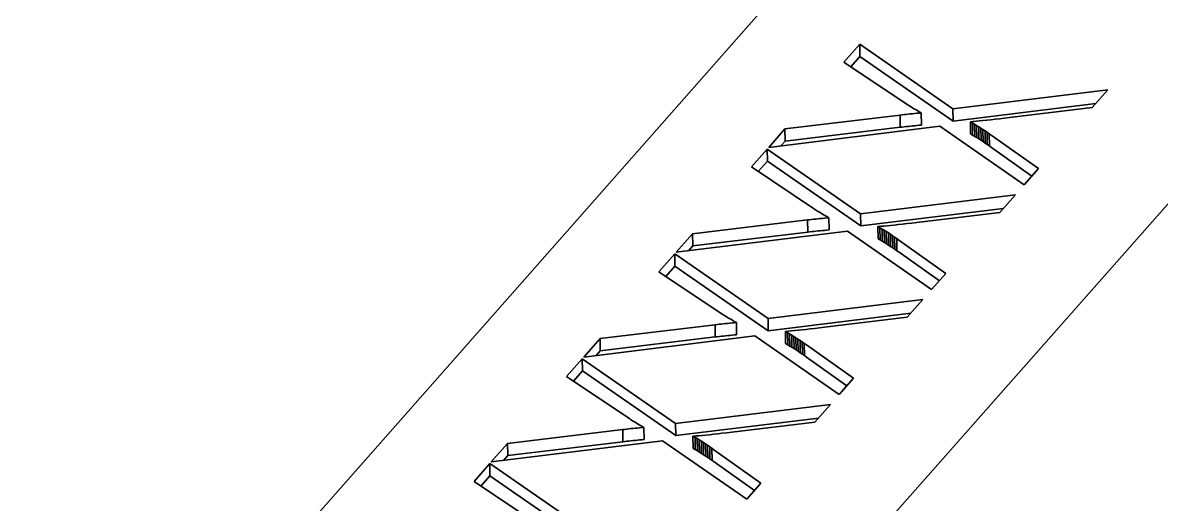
# Model space of a CAD drawing. Extents: x -1051 to 2563, y -231 to 775.
# Drawn here: x -212.313 to -208.12, y 560.717 to 562.49 of the extents above; entities that cross this region are included whole.
import ezdxf

# ---------------------------------------------------------------- set-up
doc = ezdxf.new("R2010")
doc.units = 0

msp = doc.modelspace()

# ---------------------------------------------------------------- linework, layer by layer
at = {"color": 7, "lineweight": 35, "ltscale": 0.138123}
msp.add_line((-206.7967, 563.2949), (-210.4516, 559.1517), dxfattribs=at)
at = {"color": 7, "lineweight": 35, "ltscale": 0.110498}
msp.add_line((-209.3891, 562.7645), (-212.313, 559.45), dxfattribs=at)
at = {"color": 7, "lineweight": 35, "ltscale": 0.002195}
for p, q in [((-209.2887, 562.3448), (-209.2306, 562.4106)), ((-209.6293, 561.9587), (-209.5712, 562.0246))]:
    msp.add_line(p, q, dxfattribs=at)
at = {"color": 7, "lineweight": 35, "ltscale": 0.010451}
for p, q in [((-209.2306, 562.4106), (-208.887, 562.1727)), ((-209.5712, 562.0246), (-209.2275, 561.7866)), ((-209.5705, 561.9797), (-209.2268, 561.7417)), ((-210.2516, 561.2076), (-209.9079, 560.9696))]:
    msp.add_line(p, q, dxfattribs=at)
at = {"color": 7, "lineweight": 35, "ltscale": 0.001123}
for p, q in [((-209.2306, 562.4106), (-209.2299, 562.3657)), ((-209.0037, 562.1578), (-209.003, 562.1129)), ((-208.8229, 562.1254), (-208.8222, 562.0804)), ((-208.8075, 562.1163), (-208.8068, 562.0714)), ((-209.5059, 562.0986), (-209.5052, 562.0537)), ((-208.7998, 562.1116), (-208.7991, 562.0667)), ((-208.7921, 562.1068), (-208.7914, 562.0619)), ((-208.7844, 562.1019), (-208.7837, 562.057)), ((-208.7535, 562.0811), (-208.7528, 562.0361)), ((-209.5712, 562.0246), (-209.5705, 561.9797)), ((-209.2275, 561.7866), (-209.2268, 561.7417)), ((-209.4224, 561.7637), (-209.4217, 561.7188)), ((-209.3442, 561.7718), (-209.3435, 561.7269)), ((-209.8464, 561.7126), (-209.8457, 561.6677)), ((-209.1404, 561.7256), (-209.1396, 561.6807)), ((-209.1326, 561.7208), (-209.1319, 561.6758)), ((-209.1172, 561.7108), (-209.1165, 561.6659)), ((-209.0941, 561.695), (-209.0934, 561.6501)), ((-209.9117, 561.6385), (-209.911, 561.5936)), ((-209.6848, 561.3857), (-209.6841, 561.3408)), ((-209.5681, 561.4006), (-209.5674, 561.3557)), ((-210.187, 561.3265), (-210.1863, 561.2816)), ((-209.4963, 561.3488), (-209.4956, 561.3038)), ((-209.4732, 561.3347), (-209.4725, 561.2898)), ((-209.4424, 561.3143), (-209.4417, 561.2694)), ((-209.4347, 561.309), (-209.434, 561.264)), ((-209.9086, 561.0145), (-209.9079, 560.9696)), ((-209.8446, 560.9672), (-209.8439, 560.9222)), ((-209.8369, 560.9627), (-209.8362, 560.9178)), ((-209.8292, 560.9581), (-209.8285, 560.9132)), ((-209.8061, 560.9437), (-209.8054, 560.8988)), ((-209.7829, 560.9283), (-209.7822, 560.8834))]:
    msp.add_line(p, q, dxfattribs=at)
at = {"color": 7, "lineweight": 35, "ltscale": 0.007002}
for p, q in [((-209.0561, 562.1888), (-209.2887, 562.3448)), ((-210.4183, 560.6446), (-210.651, 560.8005))]:
    msp.add_line(p, q, dxfattribs=at)
at = {"color": 7, "lineweight": 35, "ltscale": 0.001264}
for p, q in [((-209.2634, 562.3278), (-209.2299, 562.3657)), ((-209.604, 561.9418), (-209.5705, 561.9797))]:
    msp.add_line(p, q, dxfattribs=at)
at = {"color": 7, "lineweight": 35, "ltscale": 0.010449}
msp.add_line((-209.2299, 562.3657), (-208.8863, 562.1278), dxfattribs=at)
at = {"color": 7, "lineweight": 35, "ltscale": 0.014365}
for p, q in [((-208.887, 562.1727), (-208.3166, 562.2426)), ((-209.5681, 561.4006), (-208.9977, 561.4705))]:
    msp.add_line(p, q, dxfattribs=at)
at = {"color": 7, "lineweight": 35, "ltscale": 0.002176}
for p, q in [((-208.3166, 562.2426), (-208.3742, 562.1773)), ((-208.6572, 561.8565), (-208.7148, 561.7913))]:
    msp.add_line(p, q, dxfattribs=at)
at = {"color": 7, "lineweight": 35, "ltscale": 8.99395e-05}
msp.add_line((-209.053, 562.1869), (-209.0561, 562.1888), dxfattribs=at)
at = {"color": 7, "lineweight": 35, "ltscale": 0.000103192}
msp.add_line((-209.0495, 562.1847), (-209.053, 562.1869), dxfattribs=at)
at = {"color": 7, "lineweight": 35, "ltscale": 0.000117434}
msp.add_line((-209.0455, 562.1823), (-209.0495, 562.1847), dxfattribs=at)
at = {"color": 7, "lineweight": 35, "ltscale": 0.000130712}
msp.add_line((-209.041, 562.1796), (-209.0455, 562.1823), dxfattribs=at)
at = {"color": 7, "lineweight": 35, "ltscale": 0.000145432}
for p, q in [((-209.0361, 562.1766), (-209.041, 562.1796)), ((-209.7172, 561.4044), (-209.7222, 561.4074)), ((-210.0577, 561.0184), (-210.0627, 561.0214))]:
    msp.add_line(p, q, dxfattribs=at)
at = {"color": 7, "lineweight": 35, "ltscale": 0.000159044}
msp.add_line((-209.0306, 562.1733), (-209.0361, 562.1766), dxfattribs=at)
at = {"color": 7, "lineweight": 35, "ltscale": 0.000172991}
for p, q in [((-209.0246, 562.1699), (-209.0306, 562.1733)), ((-209.3651, 561.7838), (-209.3711, 561.7873)), ((-210.0463, 561.0117), (-210.0522, 561.0151))]:
    msp.add_line(p, q, dxfattribs=at)
at = {"color": 7, "lineweight": 35, "ltscale": 0.000186944}
msp.add_line((-209.0181, 562.1661), (-209.0246, 562.1699), dxfattribs=at)
at = {"color": 7, "lineweight": 35, "ltscale": 0.00020133}
for p, q in [((-209.0111, 562.1621), (-209.0181, 562.1661)), ((-210.0328, 561.0039), (-210.0398, 561.0079))]:
    msp.add_line(p, q, dxfattribs=at)
at = {"color": 7, "lineweight": 35, "ltscale": 0.000209225}
for p, q in [((-209.012, 562.157), (-209.0037, 562.1578)), ((-209.6931, 561.3849), (-209.6848, 561.3857)), ((-209.6924, 561.34), (-209.6841, 561.3408))]:
    msp.add_line(p, q, dxfattribs=at)
at = {"color": 7, "lineweight": 35, "ltscale": 0.000215286}
for p, q in [((-209.0037, 562.1578), (-209.0111, 562.1621)), ((-209.6848, 561.3857), (-209.6923, 561.39))]:
    msp.add_line(p, q, dxfattribs=at)
at = {"color": 7, "lineweight": 35, "ltscale": 0.001122}
for p, q in [((-208.887, 562.1727), (-208.8863, 562.1278)), ((-209.0818, 562.1497), (-209.0811, 562.1049)), ((-208.8152, 562.1208), (-208.8145, 562.076)), ((-208.7767, 562.0969), (-208.776, 562.052)), ((-208.769, 562.0917), (-208.7682, 562.0468)), ((-208.7613, 562.0864), (-208.7606, 562.0416)), ((-209.1635, 561.7393), (-209.1628, 561.6944)), ((-209.1558, 561.7348), (-209.1551, 561.6899)), ((-209.1481, 561.7302), (-209.1474, 561.6854)), ((-209.1249, 561.7158), (-209.1242, 561.671)), ((-209.1095, 561.7056), (-209.1088, 561.6608)), ((-209.1018, 561.7004), (-209.1011, 561.6555)), ((-209.763, 561.3776), (-209.7623, 561.3327)), ((-209.5041, 561.3532), (-209.5034, 561.3083)), ((-209.4886, 561.3442), (-209.4879, 561.2993)), ((-209.4809, 561.3395), (-209.4802, 561.2946)), ((-209.4655, 561.3298), (-209.4648, 561.2849)), ((-209.4578, 561.3247), (-209.4571, 561.2798)), ((-209.4501, 561.3196), (-209.4494, 561.2747)), ((-210.2523, 561.2524), (-210.2516, 561.2076)), ((-210.1035, 560.9915), (-210.1028, 560.9467)), ((-210.0254, 560.9996), (-210.0247, 560.9548)), ((-209.8215, 560.9534), (-209.8208, 560.9086)), ((-209.8138, 560.9486), (-209.8131, 560.9037)), ((-210.5276, 560.9404), (-210.5269, 560.8956)), ((-209.7983, 560.9387), (-209.7976, 560.8938)), ((-209.7906, 560.9335), (-209.7899, 560.8887)), ((-209.7752, 560.9229), (-209.7745, 560.878)), ((-210.5929, 560.8664), (-210.5922, 560.8215))]:
    msp.add_line(p, q, dxfattribs=at)
at = {"color": 7, "lineweight": 35, "ltscale": 0.013227}
for p, q in [((-208.8863, 562.1278), (-208.3611, 562.1921)), ((-209.2268, 561.7417), (-208.7017, 561.8061)), ((-209.5674, 561.3557), (-209.0422, 561.42)), ((-209.9079, 560.9696), (-209.3828, 561.034))]:
    msp.add_line(p, q, dxfattribs=at)
at = {"color": 7, "lineweight": 35, "ltscale": 0.007681}
for p, q in [((-208.3742, 562.1773), (-208.6792, 562.1404)), ((-208.7148, 561.7913), (-209.0198, 561.7543)), ((-209.0553, 561.4052), (-209.3604, 561.3683)), ((-209.3959, 561.0191), (-209.7009, 560.9822))]:
    msp.add_line(p, q, dxfattribs=at)
at = {"color": 7, "lineweight": 35, "ltscale": 0.010677}
for p, q in [((-209.5059, 562.0986), (-209.0818, 562.1497)), ((-210.187, 561.3265), (-209.763, 561.3776)), ((-210.1863, 561.2816), (-209.7623, 561.3327))]:
    msp.add_line(p, q, dxfattribs=at)
at = {"color": 7, "lineweight": 35, "ltscale": 0.000184347}
for p, q in [((-209.0818, 562.1497), (-209.0745, 562.1506)), ((-209.763, 561.3776), (-209.7556, 561.3784)), ((-209.7623, 561.3327), (-209.7549, 561.3336))]:
    msp.add_line(p, q, dxfattribs=at)
at = {"color": 7, "lineweight": 35, "ltscale": 0.000186452}
for p, q in [((-209.0745, 562.1506), (-209.0671, 562.1514)), ((-209.7549, 561.3336), (-209.7475, 561.3344))]:
    msp.add_line(p, q, dxfattribs=at)
at = {"color": 7, "lineweight": 35, "ltscale": 0.000189653}
for p, q in [((-209.0671, 562.1514), (-209.0596, 562.1522)), ((-209.7475, 561.3344), (-209.74, 561.3352)), ((-210.0888, 560.9932), (-210.0812, 560.994))]:
    msp.add_line(p, q, dxfattribs=at)
at = {"color": 7, "lineweight": 35, "ltscale": 0.000192522}
for p, q in [((-209.0596, 562.1522), (-209.0519, 562.153)), ((-209.74, 561.3352), (-209.7323, 561.336))]:
    msp.add_line(p, q, dxfattribs=at)
at = {"color": 7, "lineweight": 35, "ltscale": 0.000194799}
for p, q in [((-209.0519, 562.153), (-209.0442, 562.1538)), ((-209.0512, 562.1082), (-209.0435, 562.1089)), ((-209.733, 561.3809), (-209.7253, 561.3817)), ((-209.7323, 561.336), (-209.7246, 561.3368))]:
    msp.add_line(p, q, dxfattribs=at)
at = {"color": 7, "lineweight": 35, "ltscale": 0.000197994}
for p, q in [((-209.0442, 562.1538), (-209.0363, 562.1547)), ((-209.7246, 561.3368), (-209.7167, 561.3376))]:
    msp.add_line(p, q, dxfattribs=at)
at = {"color": 7, "lineweight": 35, "ltscale": 0.000200872}
for p, q in [((-209.0363, 562.1547), (-209.0283, 562.1555)), ((-209.7174, 561.3825), (-209.7094, 561.3833)), ((-209.7167, 561.3376), (-209.7087, 561.3384))]:
    msp.add_line(p, q, dxfattribs=at)
at = {"color": 7, "lineweight": 35, "ltscale": 0.00020315}
for p, q in [((-209.0283, 562.1555), (-209.0202, 562.1562)), ((-209.7087, 561.3384), (-209.7006, 561.3392))]:
    msp.add_line(p, q, dxfattribs=at)
at = {"color": 7, "lineweight": 35, "ltscale": 0.000206187}
for p, q in [((-209.0202, 562.1562), (-209.012, 562.157)), ((-209.7013, 561.3842), (-209.6931, 561.3849)), ((-209.7006, 561.3392), (-209.6924, 561.34)), ((-210.0412, 560.9532), (-210.033, 560.954))]:
    msp.add_line(p, q, dxfattribs=at)
at = {"color": 7, "lineweight": 35, "ltscale": 0.000255479}
msp.add_line((-208.8127, 562.1261), (-208.8229, 562.1254), dxfattribs=at)
at = {"color": 7, "lineweight": 35, "ltscale": 0.000223625}
for p, q in [((-208.8229, 562.1254), (-208.8152, 562.1208)), ((-209.5034, 561.3083), (-209.4956, 561.3038))]:
    msp.add_line(p, q, dxfattribs=at)
at = {"color": 7, "lineweight": 35, "ltscale": 0.000223295}
for p, q in [((-208.8152, 562.1208), (-208.8075, 562.1163)), ((-209.4956, 561.3038), (-209.4879, 561.2993))]:
    msp.add_line(p, q, dxfattribs=at)
at = {"color": 7, "lineweight": 35, "ltscale": 0.000279541}
for p, q in [((-208.8016, 562.1271), (-208.8127, 562.1261)), ((-209.8233, 560.9689), (-209.8344, 560.9679))]:
    msp.add_line(p, q, dxfattribs=at)
at = {"color": 7, "lineweight": 35, "ltscale": 0.000225645}
for p, q in [((-208.8075, 562.1163), (-208.7998, 562.1116)), ((-208.8068, 562.0714), (-208.7991, 562.0667)), ((-209.4886, 561.3442), (-209.4809, 561.3395)), ((-209.4879, 561.2993), (-209.4802, 561.2946))]:
    msp.add_line(p, q, dxfattribs=at)
at = {"color": 7, "lineweight": 35, "ltscale": 0.00030261}
for p, q in [((-208.7896, 562.1282), (-208.8016, 562.1271)), ((-209.4707, 561.356), (-209.4827, 561.3549)), ((-209.8112, 560.97), (-209.8233, 560.9689))]:
    msp.add_line(p, q, dxfattribs=at)
at = {"color": 7, "lineweight": 35, "ltscale": 0.000326062}
msp.add_line((-208.7766, 562.1294), (-208.7896, 562.1282), dxfattribs=at)
at = {"color": 7, "lineweight": 35, "ltscale": 0.000349443}
msp.add_line((-208.7627, 562.1309), (-208.7766, 562.1294), dxfattribs=at)
at = {"color": 7, "lineweight": 35, "ltscale": 0.000372905}
for p, q in [((-208.7478, 562.1324), (-208.7627, 562.1309)), ((-209.0884, 561.7463), (-209.1032, 561.7448)), ((-209.429, 561.3603), (-209.4438, 561.3587)), ((-209.7695, 560.9742), (-209.7843, 560.9727))]:
    msp.add_line(p, q, dxfattribs=at)
at = {"color": 7, "lineweight": 35, "ltscale": 0.000396747}
msp.add_line((-208.7321, 562.1342), (-208.7478, 562.1324), dxfattribs=at)
at = {"color": 7, "lineweight": 35, "ltscale": 0.000419417}
msp.add_line((-208.7154, 562.1361), (-208.7321, 562.1342), dxfattribs=at)
at = {"color": 7, "lineweight": 35, "ltscale": 0.000443087}
msp.add_line((-208.6978, 562.1381), (-208.7154, 562.1361), dxfattribs=at)
at = {"color": 7, "lineweight": 35, "ltscale": 0.000466912}
for p, q in [((-208.6792, 562.1404), (-208.6978, 562.1381)), ((-209.3604, 561.3683), (-209.3789, 561.366))]:
    msp.add_line(p, q, dxfattribs=at)
at = {"color": 7, "lineweight": 35, "ltscale": 0.01588}
for p, q in [((-208.9353, 562.1088), (-209.5657, 562.0308)), ((-209.2759, 561.7228), (-209.9063, 561.6448)), ((-209.6164, 561.3367), (-210.2468, 561.2587)), ((-209.957, 560.9506), (-210.5874, 560.8726))]:
    msp.add_line(p, q, dxfattribs=at)
at = {"color": 7, "lineweight": 35, "ltscale": 0.002262}
for p, q in [((-209.5657, 562.0308), (-209.5059, 562.0986)), ((-210.2468, 561.2587), (-210.187, 561.3265))]:
    msp.add_line(p, q, dxfattribs=at)
at = {"color": 7, "lineweight": 35, "ltscale": 0.010678}
for p, q in [((-209.5052, 562.0537), (-209.0811, 562.1049)), ((-209.8464, 561.7126), (-209.4224, 561.7637)), ((-209.8457, 561.6677), (-209.4217, 561.7188)), ((-210.5276, 560.9404), (-210.1035, 560.9915)), ((-210.5269, 560.8956), (-210.1028, 560.9467))]:
    msp.add_line(p, q, dxfattribs=at)
at = {"color": 7, "lineweight": 35, "ltscale": 0.000184177}
msp.add_line((-209.0811, 562.1049), (-209.0738, 562.1057), dxfattribs=at)
at = {"color": 7, "lineweight": 35, "ltscale": 0.000186621}
for p, q in [((-209.0738, 562.1057), (-209.0664, 562.1065)), ((-209.7556, 561.3784), (-209.7482, 561.3793))]:
    msp.add_line(p, q, dxfattribs=at)
at = {"color": 7, "lineweight": 35, "ltscale": 0.000189487}
for p, q in [((-209.0664, 562.1065), (-209.0589, 562.1073)), ((-209.4077, 561.7653), (-209.4001, 561.7661)), ((-209.407, 561.7205), (-209.3994, 561.7213)), ((-209.7482, 561.3793), (-209.7407, 561.3801)), ((-210.0881, 560.9483), (-210.0805, 560.9491))]:
    msp.add_line(p, q, dxfattribs=at)
at = {"color": 7, "lineweight": 35, "ltscale": 0.000192686}
for p, q in [((-209.0589, 562.1073), (-209.0512, 562.1082)), ((-209.7407, 561.3801), (-209.733, 561.3809))]:
    msp.add_line(p, q, dxfattribs=at)
at = {"color": 7, "lineweight": 35, "ltscale": 0.000197835}
for p, q in [((-209.0435, 562.1089), (-209.0356, 562.1097)), ((-209.3847, 561.7678), (-209.3768, 561.7686)), ((-209.384, 561.7229), (-209.3761, 561.7237)), ((-209.7253, 561.3817), (-209.7174, 561.3825)), ((-210.0658, 560.9957), (-210.058, 560.9965)), ((-210.0651, 560.9508), (-210.0573, 560.9516))]:
    msp.add_line(p, q, dxfattribs=at)
at = {"color": 7, "lineweight": 35, "ltscale": 0.000201028}
msp.add_line((-209.0356, 562.1097), (-209.0276, 562.1106), dxfattribs=at)
at = {"color": 7, "lineweight": 35, "ltscale": 0.000203006}
msp.add_line((-209.0276, 562.1106), (-209.0195, 562.1113), dxfattribs=at)
at = {"color": 7, "lineweight": 35, "ltscale": 0.00020634}
msp.add_line((-209.0195, 562.1113), (-209.0113, 562.1122), dxfattribs=at)
at = {"color": 7, "lineweight": 35, "ltscale": 0.000209086}
msp.add_line((-209.0113, 562.1122), (-209.003, 562.1129), dxfattribs=at)
at = {"color": 7, "lineweight": 35, "ltscale": 0.009449}
for p, q in [((-208.625, 561.893), (-208.9353, 562.1088)), ((-208.9656, 561.507), (-209.2759, 561.7228)), ((-209.3062, 561.1208), (-209.6164, 561.3367)), ((-209.6467, 560.7348), (-209.957, 560.9506))]:
    msp.add_line(p, q, dxfattribs=at)
at = {"color": 7, "lineweight": 35, "ltscale": 0.000222858}
for p, q in [((-208.8222, 562.0804), (-208.8145, 562.076)), ((-209.5041, 561.3532), (-209.4963, 561.3488)), ((-209.8439, 560.9222), (-209.8362, 560.9178))]:
    msp.add_line(p, q, dxfattribs=at)
at = {"color": 7, "lineweight": 35, "ltscale": 0.000224071}
for p, q in [((-208.8145, 562.076), (-208.8068, 562.0714)), ((-209.4963, 561.3488), (-209.4886, 561.3442)), ((-209.8362, 560.9178), (-209.8285, 560.9132))]:
    msp.add_line(p, q, dxfattribs=at)
at = {"color": 7, "lineweight": 35, "ltscale": 0.000227572}
for p, q in [((-208.7998, 562.1116), (-208.7921, 562.1068)), ((-208.7991, 562.0667), (-208.7914, 562.0619)), ((-209.4802, 561.2946), (-209.4725, 561.2898))]:
    msp.add_line(p, q, dxfattribs=at)
at = {"color": 7, "lineweight": 35, "ltscale": 0.000228062}
for p, q in [((-208.7921, 562.1068), (-208.7844, 562.1019)), ((-208.7914, 562.0619), (-208.7837, 562.057)), ((-209.1319, 561.6758), (-209.1242, 561.671)), ((-209.8138, 560.9486), (-209.8061, 560.9437))]:
    msp.add_line(p, q, dxfattribs=at)
at = {"color": 7, "lineweight": 35, "ltscale": 0.000230544}
for p, q in [((-208.7844, 562.1019), (-208.7767, 562.0969)), ((-209.4655, 561.3298), (-209.4578, 561.3247))]:
    msp.add_line(p, q, dxfattribs=at)
at = {"color": 7, "lineweight": 35, "ltscale": 0.000232551}
for p, q in [((-208.7767, 562.0969), (-208.769, 562.0917)), ((-208.776, 562.052), (-208.7682, 562.0468))]:
    msp.add_line(p, q, dxfattribs=at)
at = {"color": 7, "lineweight": 35, "ltscale": 0.000232775}
for p, q in [((-208.769, 562.0917), (-208.7613, 562.0864)), ((-208.7682, 562.0468), (-208.7606, 562.0416))]:
    msp.add_line(p, q, dxfattribs=at)
at = {"color": 7, "lineweight": 35, "ltscale": 0.000235135}
msp.add_line((-208.7613, 562.0864), (-208.7535, 562.0811), dxfattribs=at)
at = {"color": 7, "lineweight": 35, "ltscale": 0.00023627}
msp.add_line((-208.7535, 562.0811), (-208.7458, 562.0756), dxfattribs=at)
at = {"color": 7, "lineweight": 35, "ltscale": 0.005314}
for p, q in [((-208.7458, 562.0756), (-208.5724, 561.9526)), ((-209.7675, 560.9174), (-209.5941, 560.7944))]:
    msp.add_line(p, q, dxfattribs=at)
at = {"color": 7, "lineweight": 35, "ltscale": 0.000577835}
for p, q in [((-209.5205, 562.0364), (-209.5052, 562.0537)), ((-209.861, 561.6503), (-209.8457, 561.6677)), ((-210.5421, 560.8782), (-210.5269, 560.8956))]:
    msp.add_line(p, q, dxfattribs=at)
at = {"color": 7, "lineweight": 35, "ltscale": 0.00022971}
msp.add_line((-208.7837, 562.057), (-208.776, 562.052), dxfattribs=at)
at = {"color": 7, "lineweight": 35, "ltscale": 0.00023601}
msp.add_line((-208.7606, 562.0416), (-208.7528, 562.0361), dxfattribs=at)
at = {"color": 7, "lineweight": 35, "ltscale": 0.00023658}
for p, q in [((-208.7528, 562.0361), (-208.7451, 562.0306)), ((-209.0934, 561.6501), (-209.0857, 561.6446)), ((-209.4347, 561.309), (-209.427, 561.3035)), ((-209.434, 561.264), (-209.4263, 561.2585)), ((-209.7752, 560.9229), (-209.7675, 560.9174)), ((-209.7745, 560.878), (-209.7668, 560.8725))]:
    msp.add_line(p, q, dxfattribs=at)
at = {"color": 7, "lineweight": 35, "ltscale": 0.004554}
for p, q in [((-208.7451, 562.0306), (-208.5965, 561.9253)), ((-209.0857, 561.6446), (-208.9371, 561.5392)), ((-209.4263, 561.2585), (-209.2776, 561.1532))]:
    msp.add_line(p, q, dxfattribs=at)
at = {"color": 7, "lineweight": 35, "ltscale": 0.007003}
for p, q in [((-209.3966, 561.8027), (-209.6293, 561.9587)), ((-209.7372, 561.4167), (-209.9698, 561.5727)), ((-210.0777, 561.0306), (-210.3104, 561.1866))]:
    msp.add_line(p, q, dxfattribs=at)
at = {"color": 7, "lineweight": 35, "ltscale": 0.001988}
for p, q in [((-208.5724, 561.9526), (-208.625, 561.893)), ((-209.2535, 561.1805), (-209.3062, 561.1208)), ((-209.5941, 560.7944), (-209.6467, 560.7348))]:
    msp.add_line(p, q, dxfattribs=at)
at = {"color": 7, "lineweight": 35, "ltscale": 0.014364}
for p, q in [((-209.2275, 561.7866), (-208.6572, 561.8565)), ((-209.9086, 561.0145), (-209.3383, 561.0844))]:
    msp.add_line(p, q, dxfattribs=at)
at = {"color": 7, "lineweight": 35, "ltscale": 8.84747e-05}
msp.add_line((-209.3936, 561.8008), (-209.3966, 561.8027), dxfattribs=at)
at = {"color": 7, "lineweight": 35, "ltscale": 0.000103515}
for p, q in [((-209.3901, 561.7986), (-209.3936, 561.8008)), ((-209.7307, 561.4126), (-209.7342, 561.4148)), ((-210.0712, 561.0265), (-210.0747, 561.0287))]:
    msp.add_line(p, q, dxfattribs=at)
at = {"color": 7, "lineweight": 35, "ltscale": 0.000117108}
for p, q in [((-209.3861, 561.7962), (-209.3901, 561.7986)), ((-209.7267, 561.4102), (-209.7307, 561.4126)), ((-210.0672, 561.024), (-210.0712, 561.0265))]:
    msp.add_line(p, q, dxfattribs=at)
at = {"color": 7, "lineweight": 35, "ltscale": 0.000131828}
msp.add_line((-209.3816, 561.7935), (-209.3861, 561.7962), dxfattribs=at)
at = {"color": 7, "lineweight": 35, "ltscale": 0.000144654}
msp.add_line((-209.3766, 561.7905), (-209.3816, 561.7935), dxfattribs=at)
at = {"color": 7, "lineweight": 35, "ltscale": 0.000159372}
for p, q in [((-209.3711, 561.7873), (-209.3766, 561.7905)), ((-210.0522, 561.0151), (-210.0577, 561.0184))]:
    msp.add_line(p, q, dxfattribs=at)
at = {"color": 7, "lineweight": 35, "ltscale": 0.000187379}
for p, q in [((-209.3587, 561.78), (-209.3651, 561.7838)), ((-209.4144, 561.7196), (-209.407, 561.7205))]:
    msp.add_line(p, q, dxfattribs=at)
at = {"color": 7, "lineweight": 35, "ltscale": 0.00018359}
for p, q in [((-209.4224, 561.7637), (-209.4151, 561.7645)), ((-209.4217, 561.7188), (-209.4144, 561.7196))]:
    msp.add_line(p, q, dxfattribs=at)
at = {"color": 7, "lineweight": 35, "ltscale": 0.000187211}
msp.add_line((-209.4151, 561.7645), (-209.4077, 561.7653), dxfattribs=at)
at = {"color": 7, "lineweight": 35, "ltscale": 0.000192307}
for p, q in [((-209.4001, 561.7661), (-209.3925, 561.767)), ((-210.0812, 560.994), (-210.0736, 560.9949)), ((-210.0805, 560.9491), (-210.0729, 560.95))]:
    msp.add_line(p, q, dxfattribs=at)
at = {"color": 7, "lineweight": 35, "ltscale": 0.000195179}
for p, q in [((-209.3925, 561.767), (-209.3847, 561.7678)), ((-210.0736, 560.9949), (-210.0658, 560.9957))]:
    msp.add_line(p, q, dxfattribs=at)
at = {"color": 7, "lineweight": 35, "ltscale": 0.00020027}
msp.add_line((-209.3768, 561.7686), (-209.3689, 561.7694), dxfattribs=at)
at = {"color": 7, "lineweight": 35, "ltscale": 0.000203909}
msp.add_line((-209.3689, 561.7694), (-209.3607, 561.7702), dxfattribs=at)
at = {"color": 7, "lineweight": 35, "ltscale": 0.000205807}
for p, q in [((-209.3607, 561.7702), (-209.3526, 561.771)), ((-209.36, 561.7253), (-209.3519, 561.7261))]:
    msp.add_line(p, q, dxfattribs=at)
at = {"color": 7, "lineweight": 35, "ltscale": 0.000200571}
for p, q in [((-209.3517, 561.7761), (-209.3587, 561.78)), ((-209.6923, 561.39), (-209.6992, 561.394))]:
    msp.add_line(p, q, dxfattribs=at)
at = {"color": 7, "lineweight": 35, "ltscale": 0.000208845}
for p, q in [((-209.3526, 561.771), (-209.3442, 561.7718)), ((-209.3519, 561.7261), (-209.3435, 561.7269))]:
    msp.add_line(p, q, dxfattribs=at)
at = {"color": 7, "lineweight": 35, "ltscale": 0.000214954}
for p, q in [((-209.3442, 561.7718), (-209.3517, 561.7761)), ((-210.0254, 560.9996), (-210.0328, 561.0039))]:
    msp.add_line(p, q, dxfattribs=at)
at = {"color": 7, "lineweight": 35, "ltscale": 0.000255973}
for p, q in [((-209.1533, 561.7401), (-209.1635, 561.7393)), ((-209.4939, 561.354), (-209.5041, 561.3532))]:
    msp.add_line(p, q, dxfattribs=at)
at = {"color": 7, "lineweight": 35, "ltscale": 0.000222528}
for p, q in [((-209.1635, 561.7393), (-209.1558, 561.7348)), ((-209.1628, 561.6944), (-209.1551, 561.6899)), ((-209.8446, 560.9672), (-209.8369, 560.9627))]:
    msp.add_line(p, q, dxfattribs=at)
at = {"color": 7, "lineweight": 35, "ltscale": 0.000279032}
for p, q in [((-209.1422, 561.741), (-209.1533, 561.7401)), ((-209.4827, 561.3549), (-209.4939, 561.354))]:
    msp.add_line(p, q, dxfattribs=at)
at = {"color": 7, "lineweight": 35, "ltscale": 0.00030299}
msp.add_line((-209.1301, 561.7421), (-209.1422, 561.741), dxfattribs=at)
at = {"color": 7, "lineweight": 35, "ltscale": 0.000325829}
for p, q in [((-209.1171, 561.7433), (-209.1301, 561.7421)), ((-209.7982, 560.9713), (-209.8112, 560.97))]:
    msp.add_line(p, q, dxfattribs=at)
at = {"color": 7, "lineweight": 35, "ltscale": 0.000349666}
for p, q in [((-209.1032, 561.7448), (-209.1171, 561.7433)), ((-209.7843, 560.9727), (-209.7982, 560.9713))]:
    msp.add_line(p, q, dxfattribs=at)
at = {"color": 7, "lineweight": 35, "ltscale": 0.000396156}
msp.add_line((-209.0726, 561.7481), (-209.0884, 561.7463), dxfattribs=at)
at = {"color": 7, "lineweight": 35, "ltscale": 0.00042}
msp.add_line((-209.0559, 561.75), (-209.0726, 561.7481), dxfattribs=at)
at = {"color": 7, "lineweight": 35, "ltscale": 0.000443263}
for p, q in [((-209.0383, 561.7521), (-209.0559, 561.75)), ((-209.7195, 560.98), (-209.7371, 560.9779))]:
    msp.add_line(p, q, dxfattribs=at)
at = {"color": 7, "lineweight": 35, "ltscale": 0.000466533}
msp.add_line((-209.0198, 561.7543), (-209.0383, 561.7521), dxfattribs=at)
at = {"color": 7, "lineweight": 35, "ltscale": 0.002261}
for p, q in [((-209.9063, 561.6448), (-209.8464, 561.7126)), ((-210.5874, 560.8726), (-210.5276, 560.9404))]:
    msp.add_line(p, q, dxfattribs=at)
at = {"color": 7, "lineweight": 35, "ltscale": 0.000192143}
msp.add_line((-209.3994, 561.7213), (-209.3918, 561.722), dxfattribs=at)
at = {"color": 7, "lineweight": 35, "ltscale": 0.00019534}
for p, q in [((-209.3918, 561.722), (-209.384, 561.7229)), ((-210.0729, 560.95), (-210.0651, 560.9508))]:
    msp.add_line(p, q, dxfattribs=at)
at = {"color": 7, "lineweight": 35, "ltscale": 0.000200492}
for p, q in [((-209.3761, 561.7237), (-209.3681, 561.7245)), ((-210.058, 560.9965), (-210.05, 560.9973)), ((-210.0573, 560.9516), (-210.0493, 560.9524))]:
    msp.add_line(p, q, dxfattribs=at)
at = {"color": 7, "lineweight": 35, "ltscale": 0.000203529}
for p, q in [((-209.3681, 561.7245), (-209.36, 561.7253)), ((-210.05, 560.9973), (-210.0419, 560.998)), ((-210.0493, 560.9524), (-210.0412, 560.9532))]:
    msp.add_line(p, q, dxfattribs=at)
at = {"color": 7, "lineweight": 35, "ltscale": 0.000224399}
for p, q in [((-209.1558, 561.7348), (-209.1481, 561.7302)), ((-209.1551, 561.6899), (-209.1474, 561.6854)), ((-209.8369, 560.9627), (-209.8292, 560.9581))]:
    msp.add_line(p, q, dxfattribs=at)
at = {"color": 7, "lineweight": 35, "ltscale": 0.000225181}
for p, q in [((-209.1481, 561.7302), (-209.1404, 561.7256)), ((-209.8285, 560.9132), (-209.8208, 560.9086))]:
    msp.add_line(p, q, dxfattribs=at)
at = {"color": 7, "lineweight": 35, "ltscale": 0.000227249}
for p, q in [((-209.1404, 561.7256), (-209.1326, 561.7208)), ((-209.1396, 561.6807), (-209.1319, 561.6758)), ((-209.8215, 560.9534), (-209.8138, 560.9486)), ((-209.8208, 560.9086), (-209.8131, 560.9037))]:
    msp.add_line(p, q, dxfattribs=at)
at = {"color": 7, "lineweight": 35, "ltscale": 0.000228882}
for p, q in [((-209.1326, 561.7208), (-209.1249, 561.7158)), ((-209.4732, 561.3347), (-209.4655, 561.3298)), ((-209.8131, 560.9037), (-209.8054, 560.8988))]:
    msp.add_line(p, q, dxfattribs=at)
at = {"color": 7, "lineweight": 35, "ltscale": 0.00023003}
for p, q in [((-209.1249, 561.7158), (-209.1172, 561.7108)), ((-209.8054, 560.8988), (-209.7976, 560.8938))]:
    msp.add_line(p, q, dxfattribs=at)
at = {"color": 7, "lineweight": 35, "ltscale": 0.000231919}
msp.add_line((-209.1172, 561.7108), (-209.1095, 561.7056), dxfattribs=at)
at = {"color": 7, "lineweight": 35, "ltscale": 0.000233406}
for p, q in [((-209.1095, 561.7056), (-209.1018, 561.7004)), ((-209.1088, 561.6608), (-209.1011, 561.6555)), ((-209.7906, 560.9335), (-209.7829, 560.9283))]:
    msp.add_line(p, q, dxfattribs=at)
at = {"color": 7, "lineweight": 35, "ltscale": 0.000234509}
msp.add_line((-209.1018, 561.7004), (-209.0941, 561.695), dxfattribs=at)
at = {"color": 7, "lineweight": 35, "ltscale": 0.000225971}
for p, q in [((-209.1474, 561.6854), (-209.1396, 561.6807)), ((-209.8292, 560.9581), (-209.8215, 560.9534))]:
    msp.add_line(p, q, dxfattribs=at)
at = {"color": 7, "lineweight": 35, "ltscale": 0.000230863}
for p, q in [((-209.1242, 561.671), (-209.1165, 561.6659)), ((-209.8061, 560.9437), (-209.7983, 560.9387))]:
    msp.add_line(p, q, dxfattribs=at)
at = {"color": 7, "lineweight": 35, "ltscale": 0.000231069}
for p, q in [((-209.1165, 561.6659), (-209.1088, 561.6608)), ((-209.7983, 560.9387), (-209.7906, 560.9335))]:
    msp.add_line(p, q, dxfattribs=at)
at = {"color": 7, "lineweight": 35, "ltscale": 0.000235698}
for p, q in [((-209.1011, 561.6555), (-209.0934, 561.6501)), ((-209.7829, 560.9283), (-209.7752, 560.9229))]:
    msp.add_line(p, q, dxfattribs=at)
at = {"color": 7, "lineweight": 35, "ltscale": 0.000236891}
msp.add_line((-209.0941, 561.695), (-209.0864, 561.6895), dxfattribs=at)
at = {"color": 7, "lineweight": 35, "ltscale": 0.005315}
for p, q in [((-209.0864, 561.6895), (-208.913, 561.5665)), ((-209.427, 561.3035), (-209.2535, 561.1805))]:
    msp.add_line(p, q, dxfattribs=at)
at = {"color": 7, "lineweight": 35, "ltscale": 0.002196}
for p, q in [((-209.9698, 561.5727), (-209.9117, 561.6385)), ((-210.651, 560.8005), (-210.5929, 560.8664))]:
    msp.add_line(p, q, dxfattribs=at)
at = {"color": 7, "lineweight": 35, "ltscale": 0.01045}
for p, q in [((-209.9117, 561.6385), (-209.5681, 561.4006)), ((-209.911, 561.5936), (-209.5674, 561.3557)), ((-210.2523, 561.2524), (-209.9086, 561.0145)), ((-210.5929, 560.8664), (-210.2492, 560.6284)), ((-210.5922, 560.8215), (-210.2485, 560.5836))]:
    msp.add_line(p, q, dxfattribs=at)
at = {"color": 7, "lineweight": 35, "ltscale": 0.001265}
for p, q in [((-209.9445, 561.5557), (-209.911, 561.5936)), ((-210.2851, 561.1696), (-210.2516, 561.2076)), ((-210.6256, 560.7836), (-210.5922, 560.8215))]:
    msp.add_line(p, q, dxfattribs=at)
at = {"color": 7, "lineweight": 35, "ltscale": 0.001987}
msp.add_line((-208.913, 561.5665), (-208.9656, 561.507), dxfattribs=at)
at = {"color": 7, "lineweight": 35, "ltscale": 0.002177}
for p, q in [((-208.9977, 561.4705), (-209.0553, 561.4052)), ((-209.3383, 561.0844), (-209.3959, 561.0191))]:
    msp.add_line(p, q, dxfattribs=at)
at = {"color": 7, "lineweight": 35, "ltscale": 8.91203e-05}
msp.add_line((-209.7342, 561.4148), (-209.7372, 561.4167), dxfattribs=at)
at = {"color": 7, "lineweight": 35, "ltscale": 0.000131503}
msp.add_line((-209.7222, 561.4074), (-209.7267, 561.4102), dxfattribs=at)
at = {"color": 7, "lineweight": 35, "ltscale": 0.000158603}
msp.add_line((-209.7117, 561.4012), (-209.7172, 561.4044), dxfattribs=at)
at = {"color": 7, "lineweight": 35, "ltscale": 0.000173763}
msp.add_line((-209.7057, 561.3977), (-209.7117, 561.4012), dxfattribs=at)
at = {"color": 7, "lineweight": 35, "ltscale": 0.000203304}
msp.add_line((-209.7094, 561.3833), (-209.7013, 561.3842), dxfattribs=at)
at = {"color": 7, "lineweight": 35, "ltscale": 0.000186613}
for p, q in [((-209.6992, 561.394), (-209.7057, 561.3977)), ((-210.0398, 561.0079), (-210.0463, 561.0117))]:
    msp.add_line(p, q, dxfattribs=at)
at = {"color": 7, "lineweight": 35, "ltscale": 0.000396914}
msp.add_line((-209.4132, 561.3621), (-209.429, 561.3603), dxfattribs=at)
at = {"color": 7, "lineweight": 35, "ltscale": 0.000419621}
msp.add_line((-209.3965, 561.364), (-209.4132, 561.3621), dxfattribs=at)
at = {"color": 7, "lineweight": 35, "ltscale": 0.000442884}
msp.add_line((-209.3789, 561.366), (-209.3965, 561.364), dxfattribs=at)
at = {"color": 7, "lineweight": 35, "ltscale": 0.000226768}
msp.add_line((-209.4809, 561.3395), (-209.4732, 561.3347), dxfattribs=at)
at = {"color": 7, "lineweight": 35, "ltscale": 0.000326588}
msp.add_line((-209.4577, 561.3573), (-209.4707, 561.356), dxfattribs=at)
at = {"color": 7, "lineweight": 35, "ltscale": 0.000231704}
for p, q in [((-209.4578, 561.3247), (-209.4501, 561.3196)), ((-209.4571, 561.2798), (-209.4494, 561.2747))]:
    msp.add_line(p, q, dxfattribs=at)
at = {"color": 7, "lineweight": 35, "ltscale": 0.000348907}
msp.add_line((-209.4438, 561.3587), (-209.4577, 561.3573), dxfattribs=at)
at = {"color": 7, "lineweight": 35, "ltscale": 0.00023309}
msp.add_line((-209.4501, 561.3196), (-209.4424, 561.3143), dxfattribs=at)
at = {"color": 7, "lineweight": 35, "ltscale": 0.000578088}
msp.add_line((-210.2016, 561.2643), (-210.1863, 561.2816), dxfattribs=at)
at = {"color": 7, "lineweight": 35, "ltscale": 0.000228384}
msp.add_line((-209.4725, 561.2898), (-209.4648, 561.2849), dxfattribs=at)
at = {"color": 7, "lineweight": 35, "ltscale": 0.000230226}
msp.add_line((-209.4648, 561.2849), (-209.4571, 561.2798), dxfattribs=at)
at = {"color": 7, "lineweight": 35, "ltscale": 0.000234822}
for p, q in [((-209.4424, 561.3143), (-209.4347, 561.309)), ((-209.4417, 561.2694), (-209.434, 561.264)), ((-209.7822, 560.8834), (-209.7745, 560.878))]:
    msp.add_line(p, q, dxfattribs=at)
at = {"color": 7, "lineweight": 35, "ltscale": 0.002194}
msp.add_line((-210.3104, 561.1866), (-210.2523, 561.2524), dxfattribs=at)
at = {"color": 7, "lineweight": 35, "ltscale": 0.000233953}
for p, q in [((-209.4494, 561.2747), (-209.4417, 561.2694)), ((-209.7899, 560.8887), (-209.7822, 560.8834))]:
    msp.add_line(p, q, dxfattribs=at)
at = {"color": 7, "lineweight": 35, "ltscale": 8.92998e-05}
msp.add_line((-210.0747, 561.0287), (-210.0777, 561.0306), dxfattribs=at)
at = {"color": 7, "lineweight": 35, "ltscale": 0.000183968}
for p, q in [((-210.1035, 560.9915), (-210.0962, 560.9924)), ((-210.1028, 560.9467), (-210.0955, 560.9475))]:
    msp.add_line(p, q, dxfattribs=at)
at = {"color": 7, "lineweight": 35, "ltscale": 0.000186832}
for p, q in [((-210.0962, 560.9924), (-210.0888, 560.9932)), ((-210.0955, 560.9475), (-210.0881, 560.9483))]:
    msp.add_line(p, q, dxfattribs=at)
at = {"color": 7, "lineweight": 35, "ltscale": 0.00013104}
msp.add_line((-210.0627, 561.0214), (-210.0672, 561.024), dxfattribs=at)
at = {"color": 7, "lineweight": 35, "ltscale": 0.00020596}
msp.add_line((-210.0419, 560.998), (-210.0337, 560.9989), dxfattribs=at)
at = {"color": 7, "lineweight": 35, "ltscale": 0.000208706}
msp.add_line((-210.0337, 560.9989), (-210.0254, 560.9996), dxfattribs=at)
at = {"color": 7, "lineweight": 35, "ltscale": 0.000208465}
msp.add_line((-210.033, 560.954), (-210.0247, 560.9548), dxfattribs=at)
at = {"color": 7, "lineweight": 35, "ltscale": 0.000255859}
msp.add_line((-209.8344, 560.9679), (-209.8446, 560.9672), dxfattribs=at)
at = {"color": 7, "lineweight": 35, "ltscale": 0.000395988}
msp.add_line((-209.7538, 560.976), (-209.7695, 560.9742), dxfattribs=at)
at = {"color": 7, "lineweight": 35, "ltscale": 0.000420175}
msp.add_line((-209.7371, 560.9779), (-209.7538, 560.976), dxfattribs=at)
at = {"color": 7, "lineweight": 35, "ltscale": 0.000466351}
msp.add_line((-209.7009, 560.9822), (-209.7195, 560.98), dxfattribs=at)
at = {"color": 7, "lineweight": 35, "ltscale": 0.000231386}
msp.add_line((-209.7976, 560.8938), (-209.7899, 560.8887), dxfattribs=at)
at = {"color": 7, "lineweight": 35, "ltscale": 0.004555}
msp.add_line((-209.7668, 560.8725), (-209.6182, 560.7671), dxfattribs=at)

doc.saveas('drawing.dxf')
